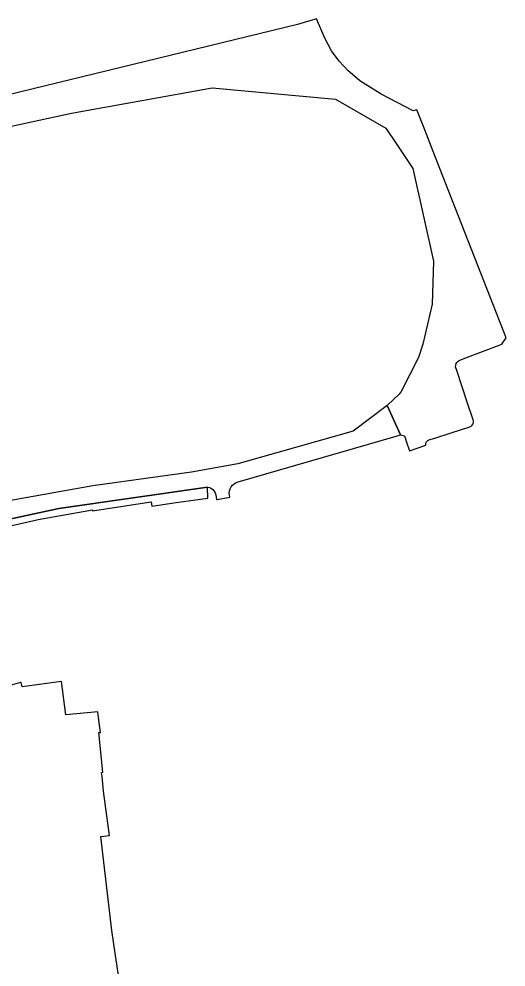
# Model space of a CAD drawing. Header units: metres. Extents: x -62 to 637, y -499 to 559.
# Drawn here: x 551.3 to 636.8, y 100.4 to 266.8 of the extents above; entities that cross this region are included whole.
import ezdxf

# ---------------------------------------------------------------- set-up
doc = ezdxf.new("R2010")
doc.units = ezdxf.units.M

msp = doc.modelspace()

# ---------------------------------------------------------------- linework, layer by layer
at = {"layer": 'road_0', "color": 8}
for points in [[(530.71, 243.79), (560.52, 250.23), (585.2, 254.7), (606.81, 252.7), (615.69, 247.6), (617.5, 244.9), (620.41, 240.51), (624, 224.26), (623.79, 216.71), (622.15, 209.69), (621.37, 207.35), (618.33, 201.38), (618.02, 200.95), (615.9, 198.95), (618.25, 193.8), (618.91, 193.63), (619.29, 192.51), (619.82, 190.99), (622.69, 191.97), (622.68, 192.04), (622.67, 192.12), (622.68, 192.22), (622.69, 192.32), (622.71, 192.38), (622.74, 192.46), (622.81, 192.58), (622.88, 192.66), (622.95, 192.73), (623.01, 192.78), (623.07, 192.83), (623.15, 192.87), (623.23, 192.9), (624.28, 193.23), (627.12, 194.14), (630.39, 195.2), (630.62, 195.31), (630.8, 195.48), (630.94, 195.69), (631.02, 195.93), (631.03, 196.18), (630.99, 196.43), (629.96, 199.55), (628.13, 205.11), (627.91, 205.76), (627.93, 206.03), (628.01, 206.29), (628.15, 206.52), (628.33, 206.72), (628.56, 206.87), (629.51, 207.24), (635.7, 209.58), (635.7, 209.58), (636.01, 209.69), (636.76, 210.82), (623.98, 243.5), (622.5, 247.3), (621.13, 250.82), (620.48, 250.67), (614.87, 253.57), (611.11, 255.9), (608.97, 257.71), (607.46, 259.36), (606.15, 261.17), (604.93, 263.38), (603.49, 266.77), (600.15, 265.81), (542.4, 251.77)], [(546.89, 178.43), (558.25, 180.89), (584.37, 184.61), (584.37, 184.61), (584.72, 184.54), (585.04, 184.4), (585.32, 184.19), (585.54, 183.92), (585.71, 183.61), (585.8, 183.27), (585.93, 182.46), (586.07, 182.46), (588.28, 182.86), (588.2, 183.23), (588.18, 183.61), (588.24, 183.99), (588.35, 184.35), (588.53, 184.68), (588.77, 184.98), (589.06, 185.23), (589.38, 185.43), (589.74, 185.57), (617.5, 193.58), (618.25, 193.8), (615.9, 198.95), (609.94, 194.45), (589.66, 188.71), (581.54, 187.24), (564.24, 184.85), (548.87, 182.12)], [(546.91, 177.17), (554.66, 178.92), (564.17, 180.66), (564.18, 180.49), (574.46, 182.07), (574.59, 181.29), (578.85, 181.91), (584.44, 182.71), (584.37, 184.61), (558.25, 180.89), (546.89, 178.43)]]:
    msp.add_lwpolyline(points, dxfattribs=at)
at = {"layer": 'terrain_0', "color": 8}
msp.add_lwpolyline([(568.72, 99), (568.23, 102.42), (567.6, 106.82), (565.63, 123.35), (565.63, 123.35), (567.17, 123.51), (566.13, 131.27), (565.88, 133.84), (565.75, 134.57), (566.01, 134.63), (565.31, 141.56), (565.56, 141.59), (565.22, 144.23), (565.13, 145.22), (559.53, 144.67), (558.75, 150.52), (551.84, 149.57), (551.64, 150.37), (551.52, 150.33), (547.01, 149.04)], dxfattribs=at)

doc.saveas('drawing.dxf')
